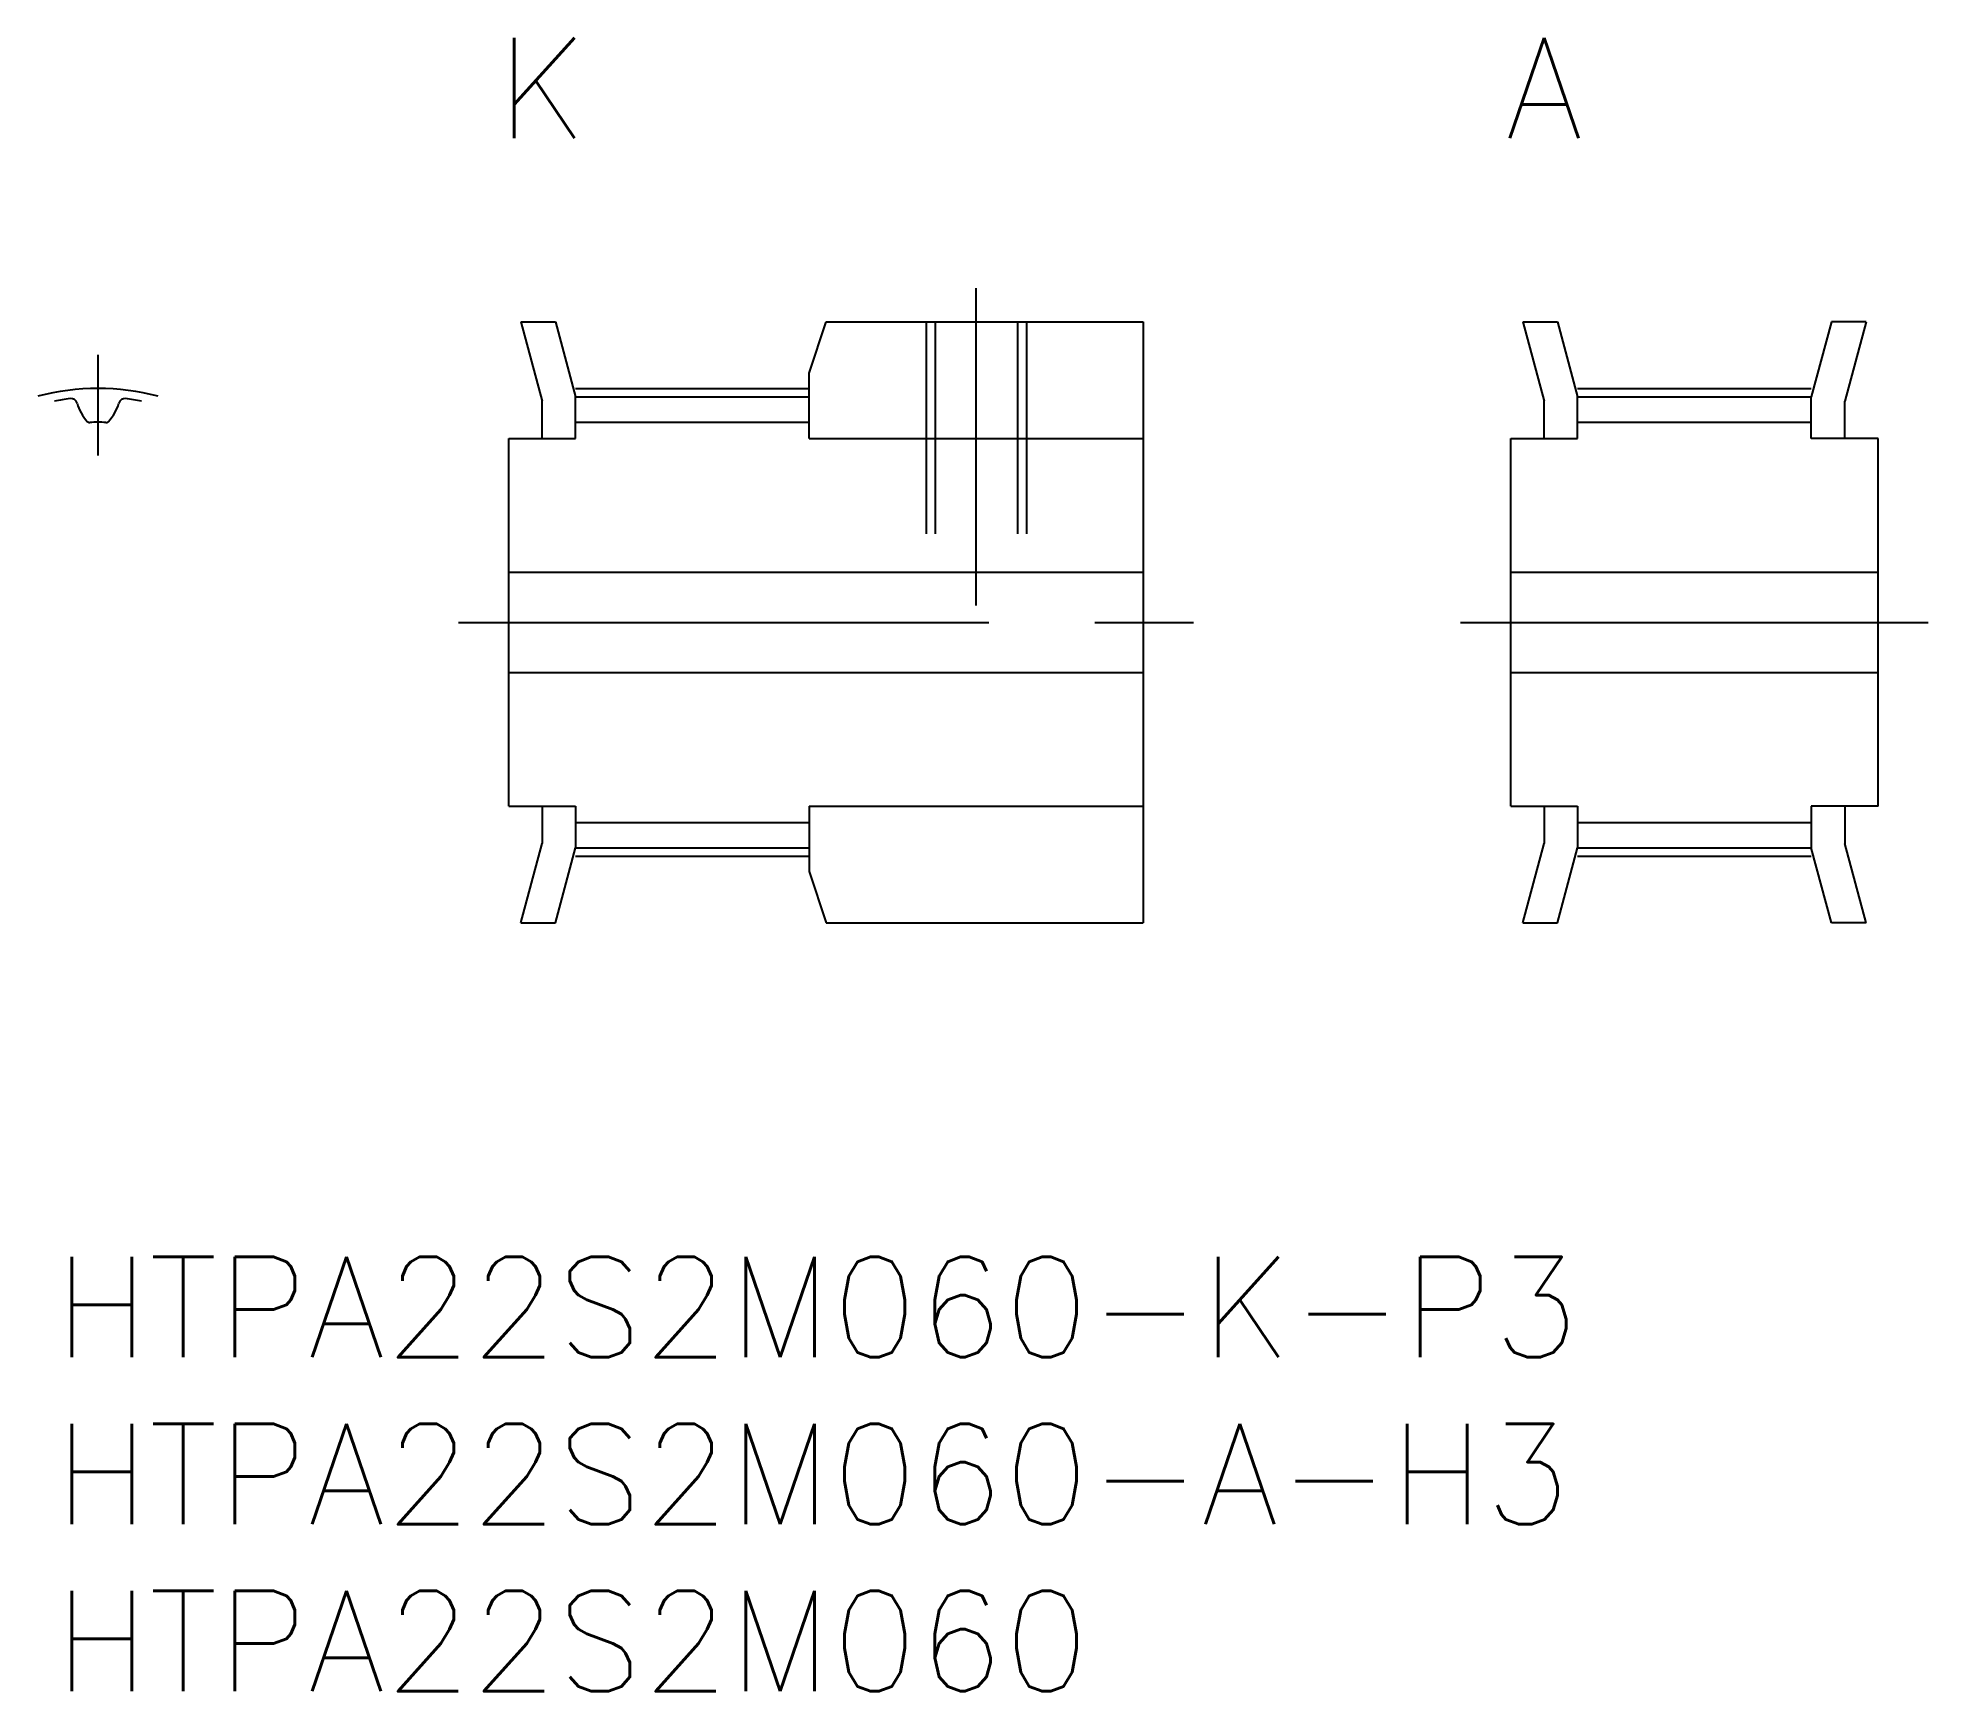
# Model space of a CAD drawing. Extents: x -0.5 to 56.1, y -13 to 36.5.
import ezdxf
from ezdxf.enums import TextEntityAlignment as Align

# ---------------------------------------------------------------- set-up
doc = ezdxf.new("R2010")
doc.units = 0
doc.header["$LTSCALE"] = 0.5
doc.linetypes.add('CENTER', pattern=[50.8, 31.75, -6.35, 6.35, -6.35])
doc.linetypes.add('DASHED', pattern=[19.05, 12.7, -6.35])
for name, color, linetype in [('MSM_CENTER', 1, 'CENTER'), ('MSM_CONTINUOUS', 7, 'CONTINUOUS'), ('MSM_DASHED', 4, 'DASHED'), ('MSM_PART_NUMBER', 7, 'CONTINUOUS')]:
    doc.layers.add(name, color=color, linetype=linetype)
doc.styles.add('MISUMI', font='txt.shx')
doc.styles.get("Standard").update_dxf_attribs({"font": 'txt.shx', "height": 1, "bigfont": 'bigfont.shx'})

# ---------------------------------------------------------------- blocks, each defined once
blk = doc.blocks.new('*U11')
at = {"layer": 'MSM_PART_NUMBER'}
blk.add_text('HTPA22S2M060-K-P3', height=3, dxfattribs=at).set_placement((0, -3))
blk = doc.blocks.new('*U12')
at = {"layer": 'MSM_PART_NUMBER'}
blk.add_text('HTPA22S2M060-A-H3', height=3, dxfattribs=at).set_placement((0, -8))
blk = doc.blocks.new('*U13')
at = {"layer": 'MSM_PART_NUMBER'}
blk.add_text('HTPA22S2M060', height=3, dxfattribs=at).set_placement((0, -13))

msp = doc.modelspace()

# ---------------------------------------------------------------- linework, layer by layer
at = {"layer": 'MSM_CENTER'}
for p, q in [((27.6, 19.5), (27.6, 29)), ((1.3, 27.004), (1.3, 23.99)), ((15.6, 26.005), (22.6, 26.005)), ((45.6, 26.005), (52.6, 26.005)), ((12.1, 19), (34.1, 19)), ((42.1, 19), (56.1, 19)), ((15.6, 11.995), (22.6, 11.995)), ((45.6, 11.995), (52.6, 11.995))]:
    msp.add_line(p, q, dxfattribs=at)
msp.add_arc((1.3, 19), 7.004, 75.1081, 104.8919, dxfattribs=at)
at = {"layer": 'MSM_CONTINUOUS'}
for p, q in [((13.962, 28), (14.997, 28)), ((13.962, 28), (14.6, 25.618)), ((14.997, 28), (15.6, 25.75)), ((22.6, 26.461), (23.1, 28)), ((23.1, 28), (32.6, 28)), ((32.6, 28), (32.6, 10)), ((43.962, 28), (44.997, 28)), ((43.962, 28), (44.6, 25.618)), ((44.997, 28), (45.6, 25.75)), ((53.203, 28), (52.6, 25.75)), ((54.238, 28), (53.203, 28)), ((54.238, 28), (53.6, 25.618)), ((22.6, 24.5), (22.6, 26.461)), ((14.6, 24.5), (14.6, 25.618)), ((15.6, 25.75), (22.6, 25.75)), ((15.6, 24.5), (15.6, 25.75)), ((44.6, 24.5), (44.6, 25.618)), ((45.6, 25.75), (52.6, 25.75)), ((45.6, 24.5), (45.6, 25.75)), ((52.6, 24.5), (52.6, 25.75)), ((53.6, 24.5), (53.6, 25.618)), ((15.6, 24.99), (22.6, 24.99)), ((45.6, 24.99), (52.6, 24.99)), ((13.6, 13.5), (13.6, 24.5)), ((13.6, 24.5), (15.6, 24.5)), ((22.6, 24.5), (32.6, 24.5)), ((43.6, 13.5), (43.6, 24.5)), ((43.6, 24.5), (45.6, 24.5)), ((54.6, 24.5), (52.6, 24.5)), ((54.6, 13.5), (54.6, 24.5)), ((13.6, 20.5), (32.6, 20.5)), ((43.6, 20.5), (54.6, 20.5)), ((13.6, 17.5), (32.6, 17.5)), ((43.6, 17.5), (54.6, 17.5)), ((13.6, 13.5), (15.6, 13.5)), ((14.6, 13.5), (14.6, 12.382)), ((15.6, 13.5), (15.6, 12.25)), ((22.6, 13.5), (32.6, 13.5)), ((22.6, 13.5), (22.6, 11.539)), ((43.6, 13.5), (45.6, 13.5)), ((44.6, 13.5), (44.6, 12.382)), ((45.6, 13.5), (45.6, 12.25)), ((54.6, 13.5), (52.6, 13.5)), ((52.6, 13.5), (52.6, 12.25)), ((53.6, 13.5), (53.6, 12.382)), ((15.6, 13.01), (22.6, 13.01)), ((32.6, 12.625), (32.6, 12.625)), ((45.6, 13.01), (52.6, 13.01)), ((13.962, 10), (14.6, 12.382)), ((14.997, 10), (15.6, 12.25)), ((15.6, 12.25), (22.6, 12.25)), ((43.962, 10), (44.6, 12.382)), ((44.997, 10), (45.6, 12.25)), ((45.6, 12.25), (52.6, 12.25)), ((53.203, 10), (52.6, 12.25)), ((54.238, 10), (53.6, 12.382)), ((22.6, 11.539), (23.1, 10)), ((32.6, 11.75), (32.6, 11.75)), ((13.962, 10), (14.997, 10)), ((23.1, 10), (32.6, 10)), ((43.962, 10), (44.997, 10)), ((54.238, 10), (53.203, 10))]:
    msp.add_line(p, q, dxfattribs=at)
for centre, radius, start, end in [((1.3, 19), 6.75, 97.0744, 101.1041), ((0.492, 25.51), 0.19, 15.7779, 97.0744), ((1.95, 25.922), 1.325, 195.7779, 223.0937), ((0.65, 25.922), 1.325, 316.9063, 344.2221), ((2.108, 25.51), 0.19, 82.9256, 164.2221), ((1.3, 19), 6.75, 78.8959, 82.9256), ((1.055, 25.085), 0.1, 223.0937, 272.3013), ((1.3, 19), 5.99, 87.6987, 92.3013), ((1.545, 25.085), 0.1, 267.6987, 316.9063)]:
    msp.add_arc(centre, radius, start, end, dxfattribs=at)
at = {"layer": 'MSM_DASHED'}
for p, q in [((26.1, 28), (26.1, 20.5)), ((26.37, 28), (26.37, 20.5)), ((28.829, 28), (28.829, 20.5)), ((29.1, 28), (29.1, 20.5))]:
    msp.add_line(p, q, dxfattribs=at)

# ---------------------------------------------------------------- block references
at = {"layer": 'MSM_CONTINUOUS'}
for name in ['*U11', '*U12', '*U13']:
    msp.add_blockref(name, (0, 0), dxfattribs=at)

# ---------------------------------------------------------------- texts
at = {"layer": 'MSM_PART_NUMBER', "style": 'MISUMI'}
for s, p in [('K', (14.6, 35)), ('A', (44.6, 35))]:
    msp.add_text(s, height=3, dxfattribs=at).set_placement(p, align=Align.MIDDLE_CENTER)

doc.saveas('drawing.dxf')
